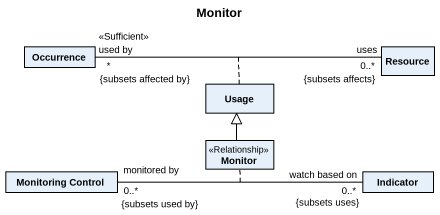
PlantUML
@startuml
title Monitor
hide circle
hide empty members
class Occurrence
class Resource
class Usage
class "Monitoring Control" as Monitoring_Control
class Monitor <<Relationship>>
class Indicator
Occurrence "used by\n<<Sufficient>>\n*\n{subsets affected by}" -right- "uses\n0..*\n{subsets affects}" Resource
(Occurrence, Resource) .. Usage
Monitoring_Control "monitored by\n0..*\n{subsets used by}" -right- "watch based on\n0..*\n{subsets uses}" Indicator
(Monitoring_Control, Indicator) .. Monitor
Monitor -up-|> Usage
@enduml
